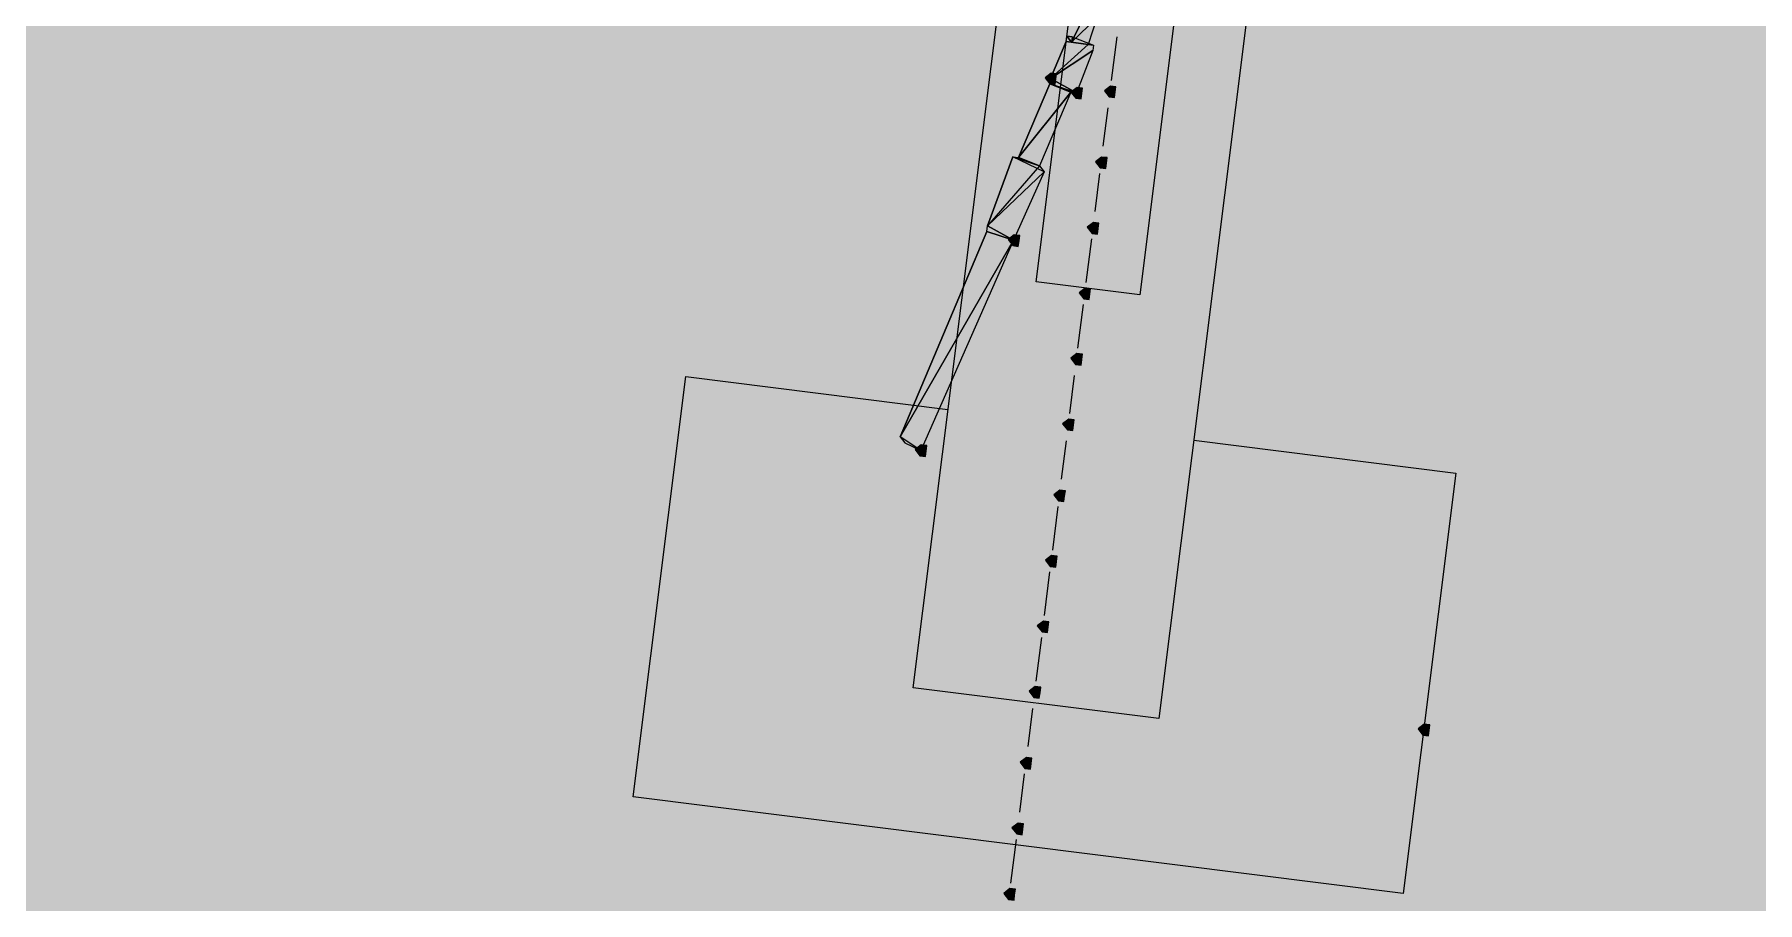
# Model space of a CAD drawing. Header units: metres. Extents: x -4 to 509425, y 7549 to 4732445.
# Drawn here: x 476066.327 to 476068.978, y 4719724.744 to 4719726.08 of the extents above; entities that cross this region are included whole.
import ezdxf

# ---------------------------------------------------------------- set-up
doc = ezdxf.new("R2010")
doc.units = ezdxf.units.M
doc.header["$LTSCALE"] = 0.01
doc.header["$MEASUREMENT"] = 0
doc.layers.get('0').update_dxf_attribs({"lineweight": 0})
doc.layers.add('_SUBESTACIÓN', color=1, linetype='Continuous')
doc.layers.add('SUBESTACION LA VID', color=253, linetype='Continuous')

# ---------------------------------------------------------------- blocks, each defined once
blk = doc.blocks.new('A$Cfff6051d')
at = {"layer": 'SUBESTACION LA VID', "transparency": 33554687}
h = blk.add_hatch(color=256, dxfattribs=at)
h.dxf.hatch_style = 2
h.paths.add_polyline_path([(476067.8985, 4719726.0108), (476067.8995, 4719726.0192), (476067.8911, 4719726.0202), (476067.8817, 4719726.0129), (476067.889, 4719726.0034), (476067.8974, 4719726.0024)])
h = blk.add_hatch(color=256, dxfattribs=at)
h.dxf.hatch_style = 2
h.paths.add_polyline_path([(476067.9384, 4719725.9887), (476067.9394, 4719725.9971), (476067.931, 4719725.9982), (476067.9216, 4719725.9908), (476067.9289, 4719725.9814), (476067.9373, 4719725.9803)])
h = blk.add_hatch(color=256, dxfattribs=at)
h.dxf.hatch_style = 2
h.paths.add_polyline_path([(476067.9898, 4719725.9908), (476067.9909, 4719725.9992), (476067.9825, 4719726.0002), (476067.973, 4719725.9929), (476067.9804, 4719725.9834), (476067.9888, 4719725.9824)])
h = blk.add_hatch(color=256, dxfattribs=at)
h.dxf.hatch_style = 2
h.paths.add_polyline_path([(476067.9898, 4719725.9908), (476067.9909, 4719725.9992), (476067.9825, 4719726.0002), (476067.973, 4719725.9929), (476067.9804, 4719725.9834), (476067.9888, 4719725.9824)])
h = blk.add_hatch(color=256, dxfattribs=at)
h.dxf.hatch_style = 2
h.paths.add_polyline_path([(476067.9762, 4719725.8816), (476067.9772, 4719725.89), (476067.9688, 4719725.891), (476067.9594, 4719725.8837), (476067.9667, 4719725.8742), (476067.9751, 4719725.8732)])
h = blk.add_hatch(color=256, dxfattribs=at)
h.dxf.hatch_style = 2
h.paths.add_polyline_path([(476067.9762, 4719725.8816), (476067.9772, 4719725.89), (476067.9688, 4719725.891), (476067.9594, 4719725.8837), (476067.9667, 4719725.8742), (476067.9751, 4719725.8732)])
h = blk.add_hatch(color=256, dxfattribs=at)
h.dxf.hatch_style = 2
h.paths.add_polyline_path([(476067.9635, 4719725.7808), (476067.9646, 4719725.7892), (476067.9562, 4719725.7902), (476067.9467, 4719725.7829), (476067.9541, 4719725.7734), (476067.9625, 4719725.7724)])
h = blk.add_hatch(color=256, dxfattribs=at)
h.dxf.hatch_style = 2
h.paths.add_polyline_path([(476067.9635, 4719725.7808), (476067.9646, 4719725.7892), (476067.9562, 4719725.7902), (476067.9467, 4719725.7829), (476067.9541, 4719725.7734), (476067.9625, 4719725.7724)])
h = blk.add_hatch(color=256, dxfattribs=at)
h.dxf.hatch_style = 2
h.paths.add_polyline_path([(476067.8417, 4719725.7619), (476067.8428, 4719725.7703), (476067.8344, 4719725.7714), (476067.8249, 4719725.764), (476067.8322, 4719725.7546), (476067.8406, 4719725.7535)])
h = blk.add_hatch(color=256, dxfattribs=at)
h.dxf.hatch_style = 2
h.paths.add_polyline_path([(476067.9509, 4719725.68), (476067.9519, 4719725.6884), (476067.9435, 4719725.6894), (476067.9341, 4719725.6821), (476067.9414, 4719725.6726), (476067.9498, 4719725.6716)])
h = blk.add_hatch(color=256, dxfattribs=at)
h.dxf.hatch_style = 2
h.paths.add_polyline_path([(476067.9509, 4719725.68), (476067.9519, 4719725.6884), (476067.9435, 4719725.6894), (476067.9341, 4719725.6821), (476067.9414, 4719725.6726), (476067.9498, 4719725.6716)])
h = blk.add_hatch(color=256, dxfattribs=at)
h.dxf.hatch_style = 2
h.paths.add_polyline_path([(476067.9382, 4719725.5792), (476067.9393, 4719725.5876), (476067.9309, 4719725.5886), (476067.9214, 4719725.5813), (476067.9288, 4719725.5718), (476067.9372, 4719725.5708)])
h = blk.add_hatch(color=256, dxfattribs=at)
h.dxf.hatch_style = 2
h.paths.add_polyline_path([(476067.9382, 4719725.5792), (476067.9393, 4719725.5876), (476067.9309, 4719725.5886), (476067.9214, 4719725.5813), (476067.9288, 4719725.5718), (476067.9372, 4719725.5708)])
h = blk.add_hatch(color=256, dxfattribs=at)
h.dxf.hatch_style = 2
h.paths.add_polyline_path([(476067.9256, 4719725.4784), (476067.9267, 4719725.4868), (476067.9183, 4719725.4878), (476067.9088, 4719725.4805), (476067.9161, 4719725.471), (476067.9245, 4719725.47)])
h = blk.add_hatch(color=256, dxfattribs=at)
h.dxf.hatch_style = 2
h.paths.add_polyline_path([(476067.9256, 4719725.4784), (476067.9267, 4719725.4868), (476067.9183, 4719725.4878), (476067.9088, 4719725.4805), (476067.9161, 4719725.471), (476067.9245, 4719725.47)])
h = blk.add_hatch(color=256, dxfattribs=at)
h.dxf.hatch_style = 2
h.paths.add_polyline_path([(476067.6988, 4719725.4385), (476067.6998, 4719725.4469), (476067.6914, 4719725.448), (476067.682, 4719725.4407), (476067.6893, 4719725.4312), (476067.6977, 4719725.4301)])
h = blk.add_hatch(color=256, dxfattribs=at)
h.dxf.hatch_style = 2
h.paths.add_polyline_path([(476067.9119, 4719725.3692), (476067.913, 4719725.3776), (476067.9046, 4719725.3786), (476067.8951, 4719725.3713), (476067.9025, 4719725.3618), (476067.9109, 4719725.3608)])
h = blk.add_hatch(color=256, dxfattribs=at)
h.dxf.hatch_style = 2
h.paths.add_polyline_path([(476067.9119, 4719725.3692), (476067.913, 4719725.3776), (476067.9046, 4719725.3786), (476067.8951, 4719725.3713), (476067.9025, 4719725.3618), (476067.9109, 4719725.3608)])
h = blk.add_hatch(color=256, dxfattribs=at)
h.dxf.hatch_style = 2
h.paths.add_polyline_path([(476067.8993, 4719725.2684), (476067.9003, 4719725.2768), (476067.8919, 4719725.2778), (476067.8825, 4719725.2705), (476067.8898, 4719725.261), (476067.8982, 4719725.26)])
h = blk.add_hatch(color=256, dxfattribs=at)
h.dxf.hatch_style = 2
h.paths.add_polyline_path([(476067.8993, 4719725.2684), (476067.9003, 4719725.2768), (476067.8919, 4719725.2778), (476067.8825, 4719725.2705), (476067.8898, 4719725.261), (476067.8982, 4719725.26)])
h = blk.add_hatch(color=256, dxfattribs=at)
h.dxf.hatch_style = 2
h.paths.add_polyline_path([(476067.8866, 4719725.1676), (476067.8877, 4719725.176), (476067.8793, 4719725.177), (476067.8698, 4719725.1697), (476067.8772, 4719725.1602), (476067.8856, 4719725.1592)])
h = blk.add_hatch(color=256, dxfattribs=at)
h.dxf.hatch_style = 2
h.paths.add_polyline_path([(476067.8866, 4719725.1676), (476067.8877, 4719725.176), (476067.8793, 4719725.177), (476067.8698, 4719725.1697), (476067.8772, 4719725.1602), (476067.8856, 4719725.1592)])
h = blk.add_hatch(color=256, dxfattribs=at)
h.dxf.hatch_style = 2
h.paths.add_polyline_path([(476067.874, 4719725.0668), (476067.8751, 4719725.0752), (476067.8667, 4719725.0762), (476067.8572, 4719725.0689), (476067.8645, 4719725.0594), (476067.8729, 4719725.0584)])
h = blk.add_hatch(color=256, dxfattribs=at)
h.dxf.hatch_style = 2
h.paths.add_polyline_path([(476067.874, 4719725.0668), (476067.8751, 4719725.0752), (476067.8667, 4719725.0762), (476067.8572, 4719725.0689), (476067.8645, 4719725.0594), (476067.8729, 4719725.0584)])
h = blk.add_hatch(color=256, dxfattribs=at)
h.dxf.hatch_style = 2
h.paths.add_polyline_path([(476068.4725, 4719725.0088), (476068.4736, 4719725.0172), (476068.4652, 4719725.0182), (476068.4557, 4719725.0109), (476068.4631, 4719725.0014), (476068.4715, 4719725.0004)])
h = blk.add_hatch(color=256, dxfattribs=at)
h.dxf.hatch_style = 2
h.paths.add_polyline_path([(476067.8603, 4719724.9576), (476067.8614, 4719724.966), (476067.853, 4719724.967), (476067.8435, 4719724.9597), (476067.8509, 4719724.9502), (476067.8593, 4719724.9492)])
h = blk.add_hatch(color=256, dxfattribs=at)
h.dxf.hatch_style = 2
h.paths.add_polyline_path([(476067.8603, 4719724.9576), (476067.8614, 4719724.966), (476067.853, 4719724.967), (476067.8435, 4719724.9597), (476067.8509, 4719724.9502), (476067.8593, 4719724.9492)])
h = blk.add_hatch(color=256, dxfattribs=at)
h.dxf.hatch_style = 2
h.paths.add_polyline_path([(476067.8477, 4719724.8567), (476067.8487, 4719724.8651), (476067.8403, 4719724.8662), (476067.8309, 4719724.8589), (476067.8382, 4719724.8494), (476067.8466, 4719724.8483)])
h = blk.add_hatch(color=256, dxfattribs=at)
h.dxf.hatch_style = 2
h.paths.add_polyline_path([(476067.8477, 4719724.8567), (476067.8487, 4719724.8651), (476067.8403, 4719724.8662), (476067.8309, 4719724.8589), (476067.8382, 4719724.8494), (476067.8466, 4719724.8483)])
h = blk.add_hatch(color=256, dxfattribs=at)
h.dxf.hatch_style = 2
h.paths.add_polyline_path([(476067.835, 4719724.7559), (476067.8361, 4719724.7643), (476067.8277, 4719724.7654), (476067.8182, 4719724.758), (476067.8256, 4719724.7486), (476067.834, 4719724.7475)])
h = blk.add_hatch(color=256, dxfattribs=at)
h.dxf.hatch_style = 2
h.paths.add_polyline_path([(476067.835, 4719724.7559), (476067.8361, 4719724.7643), (476067.8277, 4719724.7654), (476067.8182, 4719724.758), (476067.8256, 4719724.7486), (476067.834, 4719724.7475)])
at = {"layer": 'SUBESTACION LA VID', "lineweight": 15}
for p, q in [((476067.9458, 4719726.1158), (476067.9227, 4719726.0675)), ((476067.9615, 4719726.1053), (476067.9479, 4719726.0643)), ((476067.9237, 4719726.0759), (476067.9563, 4719726.0633)), ((476067.9552, 4719726.0549), (476067.93, 4719725.9898)), ((476067.9468, 4719726.0559), (476067.9468, 4719726.0559)), ((476067.992, 4719726.0759), (476067.9835, 4719726.0086)), ((476067.992, 4719726.0759), (476067.9835, 4719726.0086)), ((476067.889, 4719726.0034), (476067.8407, 4719725.89)), ((476067.889, 4719726.0034), (476067.9216, 4719725.9908)), ((476067.9216, 4719725.9908), (476067.8732, 4719725.8774)), ((476067.9783, 4719725.9666), (476067.9709, 4719725.9078)), ((476067.9783, 4719725.9666), (476067.9709, 4719725.9078)), ((476067.8806, 4719725.868), (476067.8333, 4719725.763)), ((476067.9656, 4719725.8658), (476067.9583, 4719725.807)), ((476067.9656, 4719725.8658), (476067.9583, 4719725.807)), ((476067.7923, 4719725.7766), (476067.6589, 4719725.4606)), ((476067.8333, 4719725.763), (476067.6904, 4719725.4396)), ((476067.953, 4719725.765), (476067.9446, 4719725.6978)), ((476067.953, 4719725.765), (476067.9446, 4719725.6978)), ((476067.9404, 4719725.6642), (476067.9319, 4719725.597)), ((476067.9404, 4719725.6642), (476067.9319, 4719725.597)), ((476067.9267, 4719725.555), (476067.9193, 4719725.4962)), ((476067.9267, 4719725.555), (476067.9193, 4719725.4962)), ((476067.914, 4719725.4542), (476067.9067, 4719725.3954)), ((476067.914, 4719725.4542), (476067.9067, 4719725.3954)), ((476067.9014, 4719725.3534), (476067.893, 4719725.2862)), ((476067.9014, 4719725.3534), (476067.893, 4719725.2862)), ((476067.8888, 4719725.2526), (476067.8803, 4719725.1854)), ((476067.8888, 4719725.2526), (476067.8803, 4719725.1854)), ((476067.8761, 4719725.1518), (476067.8677, 4719725.0846)), ((476067.8761, 4719725.1518), (476067.8677, 4719725.0846)), ((476067.8624, 4719725.0426), (476067.8551, 4719724.9838)), ((476067.8624, 4719725.0426), (476067.8551, 4719724.9838)), ((476067.8498, 4719724.9418), (476067.8424, 4719724.883)), ((476067.8498, 4719724.9418), (476067.8424, 4719724.883)), ((476067.8372, 4719724.841), (476067.8287, 4719724.7738)), ((476067.8372, 4719724.841), (476067.8287, 4719724.7738))]:
    blk.add_line(p, q, dxfattribs=at)
at = {"layer": 'SUBESTACION LA VID', "lineweight": 0}
for p, q in [((476067.7934, 4719725.785), (476067.8806, 4719725.868)), ((476067.8732, 4719725.8774), (476067.8407, 4719725.89)), ((476067.7934, 4719725.785), (476067.8333, 4719725.763)), ((476067.7923, 4719725.7766), (476067.8333, 4719725.763))]:
    blk.add_line(p, q, dxfattribs=at)
at = {"layer": 'SUBESTACION LA VID', "lineweight": 15}
for points in [[(476067.6904, 4719725.4396), (476067.6589, 4719725.4606), (476067.7923, 4719725.7766), (476067.7934, 4719725.785), (476067.8323, 4719725.8911), (476067.8407, 4719725.89), (476067.889, 4719726.0034), (476067.8901, 4719726.0118), (476067.9143, 4719726.0685), (476067.9153, 4719726.0769), (476067.9237, 4719726.0759), (476067.9227, 4719726.0675), (476067.9458, 4719726.1158)], [(476067.9615, 4719726.1053), (476067.9479, 4719726.0643), (476067.9563, 4719726.0633), (476067.9552, 4719726.0549), (476067.93, 4719725.9898), (476067.9216, 4719725.9908), (476067.8732, 4719725.8774), (476067.8806, 4719725.868), (476067.8333, 4719725.763), (476067.6904, 4719725.4396)], [(476068.096, 4719726.2249), (476068.0275, 4719725.6789), (476067.8679, 4719725.6989), (476067.9364, 4719726.2449)], [(476068.0823, 4719726.1157), (476068.1915, 4719726.102), (476068.0567, 4719725.0268), (476067.6787, 4719725.0742), (476067.8135, 4719726.1494), (476067.9227, 4719726.1357)], [(476067.9143, 4719726.0685), (476067.9143, 4719726.0685), (476067.8901, 4719726.0118)], [(476067.8806, 4719725.868), (476067.8323, 4719725.8911), (476067.7934, 4719725.785)], [(476067.8323, 4719725.8911), (476067.8407, 4719725.89), (476067.8732, 4719725.8774), (476067.8806, 4719725.868)], [(476067.7923, 4719725.7766), (476067.7934, 4719725.785), (476067.8333, 4719725.763), (476067.7923, 4719725.7766)], [(476068.1104, 4719725.4552), (476068.5136, 4719725.4047), (476068.4325, 4719724.7578), (476067.2481, 4719724.9063), (476067.3292, 4719725.5531), (476067.7324, 4719725.5026)], [(476067.6589, 4719725.4606), (476067.6662, 4719725.4512), (476067.6904, 4719725.4396)]]:
    blk.add_lwpolyline(points, dxfattribs=at)
at = {"layer": 'SUBESTACION LA VID'}
for points in [[(476067.9458, 4719726.1158), (476067.9615, 4719726.1053), (476067.9227, 4719726.0675)], [(476067.9615, 4719726.1053), (476067.9479, 4719726.0643), (476067.9227, 4719726.0675)], [(476067.9143, 4719726.0685), (476067.9479, 4719726.0643), (476067.8901, 4719726.0118)], [(476067.9552, 4719726.0549), (476067.93, 4719725.9898), (476067.8901, 4719726.0118)], [(476067.889, 4719726.0034), (476067.9216, 4719725.9908), (476067.8407, 4719725.89)], [(476067.8985, 4719726.0108), (476067.8995, 4719726.0192), (476067.8911, 4719726.0202), (476067.8817, 4719726.0129), (476067.889, 4719726.0034), (476067.8974, 4719726.0024)], [(476067.9384, 4719725.9887), (476067.9394, 4719725.9971), (476067.931, 4719725.9982), (476067.9216, 4719725.9908), (476067.9289, 4719725.9814), (476067.9373, 4719725.9803)], [(476067.9898, 4719725.9908), (476067.9909, 4719725.9992), (476067.9825, 4719726.0002), (476067.973, 4719725.9929), (476067.9804, 4719725.9834), (476067.9888, 4719725.9824)], [(476067.9898, 4719725.9908), (476067.9909, 4719725.9992), (476067.9825, 4719726.0002), (476067.973, 4719725.9929), (476067.9804, 4719725.9834), (476067.9888, 4719725.9824)], [(476067.9216, 4719725.9908), (476067.8732, 4719725.8774), (476067.8407, 4719725.89)], [(476067.8323, 4719725.8911), (476067.8732, 4719725.8774), (476067.7934, 4719725.785)], [(476067.9762, 4719725.8816), (476067.9772, 4719725.89), (476067.9688, 4719725.891), (476067.9594, 4719725.8837), (476067.9667, 4719725.8742), (476067.9751, 4719725.8732)], [(476067.9762, 4719725.8816), (476067.9772, 4719725.89), (476067.9688, 4719725.891), (476067.9594, 4719725.8837), (476067.9667, 4719725.8742), (476067.9751, 4719725.8732)], [(476067.8806, 4719725.868), (476067.8333, 4719725.763), (476067.7934, 4719725.785)], [(476067.9635, 4719725.7808), (476067.9646, 4719725.7892), (476067.9562, 4719725.7902), (476067.9467, 4719725.7829), (476067.9541, 4719725.7734), (476067.9625, 4719725.7724)], [(476067.9635, 4719725.7808), (476067.9646, 4719725.7892), (476067.9562, 4719725.7902), (476067.9467, 4719725.7829), (476067.9541, 4719725.7734), (476067.9625, 4719725.7724)], [(476067.7923, 4719725.7766), (476067.8333, 4719725.763), (476067.6589, 4719725.4606)], [(476067.8333, 4719725.763), (476067.6904, 4719725.4396), (476067.6589, 4719725.4606)], [(476067.8417, 4719725.7619), (476067.8428, 4719725.7703), (476067.8344, 4719725.7714), (476067.8249, 4719725.764), (476067.8322, 4719725.7546), (476067.8406, 4719725.7535)], [(476067.9509, 4719725.68), (476067.9519, 4719725.6884), (476067.9435, 4719725.6894), (476067.9341, 4719725.6821), (476067.9414, 4719725.6726), (476067.9498, 4719725.6716)], [(476067.9509, 4719725.68), (476067.9519, 4719725.6884), (476067.9435, 4719725.6894), (476067.9341, 4719725.6821), (476067.9414, 4719725.6726), (476067.9498, 4719725.6716)], [(476067.9382, 4719725.5792), (476067.9393, 4719725.5876), (476067.9309, 4719725.5886), (476067.9214, 4719725.5813), (476067.9288, 4719725.5718), (476067.9372, 4719725.5708)], [(476067.9382, 4719725.5792), (476067.9393, 4719725.5876), (476067.9309, 4719725.5886), (476067.9214, 4719725.5813), (476067.9288, 4719725.5718), (476067.9372, 4719725.5708)], [(476067.9256, 4719725.4784), (476067.9267, 4719725.4868), (476067.9183, 4719725.4878), (476067.9088, 4719725.4805), (476067.9161, 4719725.471), (476067.9245, 4719725.47)], [(476067.9256, 4719725.4784), (476067.9267, 4719725.4868), (476067.9183, 4719725.4878), (476067.9088, 4719725.4805), (476067.9161, 4719725.471), (476067.9245, 4719725.47)], [(476067.6988, 4719725.4385), (476067.6998, 4719725.4469), (476067.6914, 4719725.448), (476067.682, 4719725.4407), (476067.6893, 4719725.4312), (476067.6977, 4719725.4301)], [(476067.9119, 4719725.3692), (476067.913, 4719725.3776), (476067.9046, 4719725.3786), (476067.8951, 4719725.3713), (476067.9025, 4719725.3618), (476067.9109, 4719725.3608)], [(476067.9119, 4719725.3692), (476067.913, 4719725.3776), (476067.9046, 4719725.3786), (476067.8951, 4719725.3713), (476067.9025, 4719725.3618), (476067.9109, 4719725.3608)], [(476067.8993, 4719725.2684), (476067.9003, 4719725.2768), (476067.8919, 4719725.2778), (476067.8825, 4719725.2705), (476067.8898, 4719725.261), (476067.8982, 4719725.26)], [(476067.8993, 4719725.2684), (476067.9003, 4719725.2768), (476067.8919, 4719725.2778), (476067.8825, 4719725.2705), (476067.8898, 4719725.261), (476067.8982, 4719725.26)], [(476067.8866, 4719725.1676), (476067.8877, 4719725.176), (476067.8793, 4719725.177), (476067.8698, 4719725.1697), (476067.8772, 4719725.1602), (476067.8856, 4719725.1592)], [(476067.8866, 4719725.1676), (476067.8877, 4719725.176), (476067.8793, 4719725.177), (476067.8698, 4719725.1697), (476067.8772, 4719725.1602), (476067.8856, 4719725.1592)], [(476067.874, 4719725.0668), (476067.8751, 4719725.0752), (476067.8667, 4719725.0762), (476067.8572, 4719725.0689), (476067.8645, 4719725.0594), (476067.8729, 4719725.0584)], [(476067.874, 4719725.0668), (476067.8751, 4719725.0752), (476067.8667, 4719725.0762), (476067.8572, 4719725.0689), (476067.8645, 4719725.0594), (476067.8729, 4719725.0584)], [(476068.4725, 4719725.0088), (476068.4736, 4719725.0172), (476068.4652, 4719725.0182), (476068.4557, 4719725.0109), (476068.4631, 4719725.0014), (476068.4715, 4719725.0004)], [(476067.8603, 4719724.9576), (476067.8614, 4719724.966), (476067.853, 4719724.967), (476067.8435, 4719724.9597), (476067.8509, 4719724.9502), (476067.8593, 4719724.9492)], [(476067.8603, 4719724.9576), (476067.8614, 4719724.966), (476067.853, 4719724.967), (476067.8435, 4719724.9597), (476067.8509, 4719724.9502), (476067.8593, 4719724.9492)], [(476067.8477, 4719724.8567), (476067.8487, 4719724.8651), (476067.8403, 4719724.8662), (476067.8309, 4719724.8589), (476067.8382, 4719724.8494), (476067.8466, 4719724.8483)], [(476067.8477, 4719724.8567), (476067.8487, 4719724.8651), (476067.8403, 4719724.8662), (476067.8309, 4719724.8589), (476067.8382, 4719724.8494), (476067.8466, 4719724.8483)], [(476067.835, 4719724.7559), (476067.8361, 4719724.7643), (476067.8277, 4719724.7654), (476067.8182, 4719724.758), (476067.8256, 4719724.7486), (476067.834, 4719724.7475)], [(476067.835, 4719724.7559), (476067.8361, 4719724.7643), (476067.8277, 4719724.7654), (476067.8182, 4719724.758), (476067.8256, 4719724.7486), (476067.834, 4719724.7475)]]:
    blk.add_lwpolyline(points, close=True, dxfattribs=at)
at = {"layer": 'SUBESTACION LA VID', "lineweight": 0}
for points in [[(476067.9458, 4719726.1158), (476067.9615, 4719726.1053), (476067.9227, 4719726.0675)], [(476067.9615, 4719726.1053), (476067.9479, 4719726.0643), (476067.9227, 4719726.0675)], [(476067.9143, 4719726.0685), (476067.9479, 4719726.0643), (476067.8901, 4719726.0118)], [(476067.9552, 4719726.0549), (476067.93, 4719725.9898), (476067.8901, 4719726.0118)], [(476067.889, 4719726.0034), (476067.9216, 4719725.9908), (476067.8407, 4719725.89)], [(476067.8985, 4719726.0108), (476067.8995, 4719726.0192), (476067.8911, 4719726.0202), (476067.8817, 4719726.0129), (476067.889, 4719726.0034), (476067.8974, 4719726.0024)], [(476067.9384, 4719725.9887), (476067.9394, 4719725.9971), (476067.931, 4719725.9982), (476067.9216, 4719725.9908), (476067.9289, 4719725.9814), (476067.9373, 4719725.9803)], [(476067.9898, 4719725.9908), (476067.9909, 4719725.9992), (476067.9825, 4719726.0002), (476067.973, 4719725.9929), (476067.9804, 4719725.9834), (476067.9888, 4719725.9824)], [(476067.9898, 4719725.9908), (476067.9909, 4719725.9992), (476067.9825, 4719726.0002), (476067.973, 4719725.9929), (476067.9804, 4719725.9834), (476067.9888, 4719725.9824)], [(476067.9216, 4719725.9908), (476067.8732, 4719725.8774), (476067.8407, 4719725.89)], [(476067.8323, 4719725.8911), (476067.8732, 4719725.8774), (476067.7934, 4719725.785)], [(476067.9762, 4719725.8816), (476067.9772, 4719725.89), (476067.9688, 4719725.891), (476067.9594, 4719725.8837), (476067.9667, 4719725.8742), (476067.9751, 4719725.8732)], [(476067.9762, 4719725.8816), (476067.9772, 4719725.89), (476067.9688, 4719725.891), (476067.9594, 4719725.8837), (476067.9667, 4719725.8742), (476067.9751, 4719725.8732)], [(476067.8806, 4719725.868), (476067.8333, 4719725.763), (476067.7934, 4719725.785)], [(476067.9635, 4719725.7808), (476067.9646, 4719725.7892), (476067.9562, 4719725.7902), (476067.9467, 4719725.7829), (476067.9541, 4719725.7734), (476067.9625, 4719725.7724)], [(476067.9635, 4719725.7808), (476067.9646, 4719725.7892), (476067.9562, 4719725.7902), (476067.9467, 4719725.7829), (476067.9541, 4719725.7734), (476067.9625, 4719725.7724)], [(476067.7923, 4719725.7766), (476067.8333, 4719725.763), (476067.6589, 4719725.4606)], [(476067.8333, 4719725.763), (476067.6904, 4719725.4396), (476067.6589, 4719725.4606)], [(476067.8417, 4719725.7619), (476067.8428, 4719725.7703), (476067.8344, 4719725.7714), (476067.8249, 4719725.764), (476067.8322, 4719725.7546), (476067.8406, 4719725.7535)], [(476067.9509, 4719725.68), (476067.9519, 4719725.6884), (476067.9435, 4719725.6894), (476067.9341, 4719725.6821), (476067.9414, 4719725.6726), (476067.9498, 4719725.6716)], [(476067.9509, 4719725.68), (476067.9519, 4719725.6884), (476067.9435, 4719725.6894), (476067.9341, 4719725.6821), (476067.9414, 4719725.6726), (476067.9498, 4719725.6716)], [(476067.9382, 4719725.5792), (476067.9393, 4719725.5876), (476067.9309, 4719725.5886), (476067.9214, 4719725.5813), (476067.9288, 4719725.5718), (476067.9372, 4719725.5708)], [(476067.9382, 4719725.5792), (476067.9393, 4719725.5876), (476067.9309, 4719725.5886), (476067.9214, 4719725.5813), (476067.9288, 4719725.5718), (476067.9372, 4719725.5708)], [(476067.9256, 4719725.4784), (476067.9267, 4719725.4868), (476067.9183, 4719725.4878), (476067.9088, 4719725.4805), (476067.9161, 4719725.471), (476067.9245, 4719725.47)], [(476067.9256, 4719725.4784), (476067.9267, 4719725.4868), (476067.9183, 4719725.4878), (476067.9088, 4719725.4805), (476067.9161, 4719725.471), (476067.9245, 4719725.47)], [(476067.6988, 4719725.4385), (476067.6998, 4719725.4469), (476067.6914, 4719725.448), (476067.682, 4719725.4407), (476067.6893, 4719725.4312), (476067.6977, 4719725.4301)], [(476067.9119, 4719725.3692), (476067.913, 4719725.3776), (476067.9046, 4719725.3786), (476067.8951, 4719725.3713), (476067.9025, 4719725.3618), (476067.9109, 4719725.3608)], [(476067.9119, 4719725.3692), (476067.913, 4719725.3776), (476067.9046, 4719725.3786), (476067.8951, 4719725.3713), (476067.9025, 4719725.3618), (476067.9109, 4719725.3608)], [(476067.8993, 4719725.2684), (476067.9003, 4719725.2768), (476067.8919, 4719725.2778), (476067.8825, 4719725.2705), (476067.8898, 4719725.261), (476067.8982, 4719725.26)], [(476067.8993, 4719725.2684), (476067.9003, 4719725.2768), (476067.8919, 4719725.2778), (476067.8825, 4719725.2705), (476067.8898, 4719725.261), (476067.8982, 4719725.26)], [(476067.8866, 4719725.1676), (476067.8877, 4719725.176), (476067.8793, 4719725.177), (476067.8698, 4719725.1697), (476067.8772, 4719725.1602), (476067.8856, 4719725.1592)], [(476067.8866, 4719725.1676), (476067.8877, 4719725.176), (476067.8793, 4719725.177), (476067.8698, 4719725.1697), (476067.8772, 4719725.1602), (476067.8856, 4719725.1592)], [(476067.874, 4719725.0668), (476067.8751, 4719725.0752), (476067.8667, 4719725.0762), (476067.8572, 4719725.0689), (476067.8645, 4719725.0594), (476067.8729, 4719725.0584)], [(476067.874, 4719725.0668), (476067.8751, 4719725.0752), (476067.8667, 4719725.0762), (476067.8572, 4719725.0689), (476067.8645, 4719725.0594), (476067.8729, 4719725.0584)], [(476068.4725, 4719725.0088), (476068.4736, 4719725.0172), (476068.4652, 4719725.0182), (476068.4557, 4719725.0109), (476068.4631, 4719725.0014), (476068.4715, 4719725.0004)], [(476067.8603, 4719724.9576), (476067.8614, 4719724.966), (476067.853, 4719724.967), (476067.8435, 4719724.9597), (476067.8509, 4719724.9502), (476067.8593, 4719724.9492)], [(476067.8603, 4719724.9576), (476067.8614, 4719724.966), (476067.853, 4719724.967), (476067.8435, 4719724.9597), (476067.8509, 4719724.9502), (476067.8593, 4719724.9492)], [(476067.8477, 4719724.8567), (476067.8487, 4719724.8651), (476067.8403, 4719724.8662), (476067.8309, 4719724.8589), (476067.8382, 4719724.8494), (476067.8466, 4719724.8483)], [(476067.8477, 4719724.8567), (476067.8487, 4719724.8651), (476067.8403, 4719724.8662), (476067.8309, 4719724.8589), (476067.8382, 4719724.8494), (476067.8466, 4719724.8483)], [(476067.835, 4719724.7559), (476067.8361, 4719724.7643), (476067.8277, 4719724.7654), (476067.8182, 4719724.758), (476067.8256, 4719724.7486), (476067.834, 4719724.7475)], [(476067.835, 4719724.7559), (476067.8361, 4719724.7643), (476067.8277, 4719724.7654), (476067.8182, 4719724.758), (476067.8256, 4719724.7486), (476067.834, 4719724.7475)]]:
    blk.add_lwpolyline(points, close=True, dxfattribs=at)
for points in [[(476067.9143, 4719726.0685), (476067.9227, 4719726.0675), (476067.9153, 4719726.0769), (476067.9227, 4719726.0675)], [(476067.9237, 4719726.0759), (476067.9153, 4719726.0769), (476067.9237, 4719726.0759)], [(476067.8901, 4719726.0118), (476067.9552, 4719726.0549), (476067.8901, 4719726.0118), (476067.9552, 4719726.0549), (476067.8901, 4719726.0118), (476067.9479, 4719726.0643)], [(476067.9479, 4719726.0643), (476067.9143, 4719726.0685), (476067.9479, 4719726.0643)], [(476067.889, 4719726.0034), (476067.93, 4719725.9898), (476067.889, 4719726.0034), (476067.93, 4719725.9898), (476067.889, 4719726.0034), (476067.93, 4719725.9898), (476067.8901, 4719726.0118), (476067.93, 4719725.9898)], [(476067.9216, 4719725.9908), (476067.93, 4719725.9898), (476067.9216, 4719725.9908), (476067.93, 4719725.9898), (476067.889, 4719726.0034)]]:
    blk.add_lwpolyline(points, dxfattribs=at)

msp = doc.modelspace()

# ---------------------------------------------------------------- hatches: boundary and pattern name
at = {"layer": '_SUBESTACIÓN', "transparency": 33554559}
h = msp.add_hatch(color=1, dxfattribs=at)
h.dxf.hatch_style = 1
h.paths.add_polyline_path([(475968.6399, 4719805.825), (476089.9386, 4719790.615), (476078.1686, 4719696.74), (475956.8686, 4719711.9502)])

# ---------------------------------------------------------------- block references
at = {"linetype": 'Continuous'}
msp.add_blockref('A$Cfff6051d', (0, 0), dxfattribs=at)

doc.saveas('drawing.dxf')
